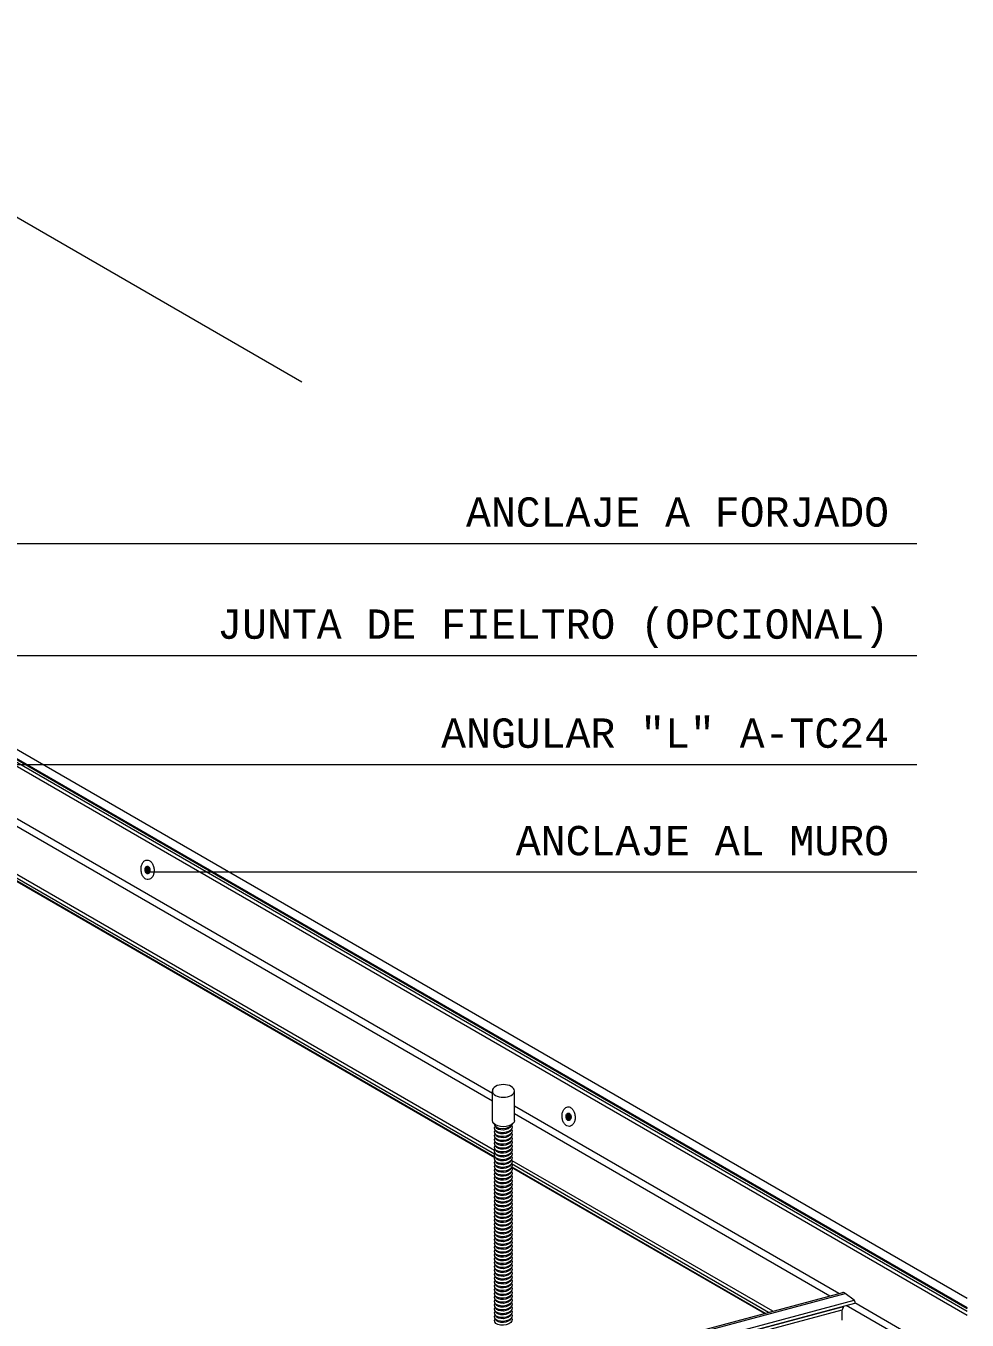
# Model space of a CAD drawing. Header units: millimetres. Extents: x 3383 to 4292, y 1469 to 1637.
# Drawn here: x 3483.9855 to 3484.1297, y 1570.09 to 1570.2882 of the extents above; entities that cross this region are included whole.
import ezdxf
from ezdxf.enums import TextEntityAlignment as Align

# ---------------------------------------------------------------- set-up
doc = ezdxf.new("R2010")
doc.units = ezdxf.units.MM
doc.header["$LTSCALE"] = 0.0035
doc.layers.get('0').update_dxf_attribs({"lineweight": 5})
doc.styles.get("Standard").update_dxf_attribs({"font": 'LUCON.TTF'})

msp = doc.modelspace()

# ---------------------------------------------------------------- hatches: boundary and pattern name
h = msp.add_hatch()
h.set_pattern_fill('ANSI31', color=256, scale=0.0002, angle=84.49735525992435, style=0)
h.set_pattern_definition([(129.4973552599243, (3483.261272627783, 1567.944296284571), (-1.929134858921929e-05, -1.59010650463806e-05), [])])
h.paths.add_polyline_path([(3484.004504935854, 1570.158973992815, 0.06745903993739719), (3484.004456435613, 1570.159198584086, 0.07981248616762271), (3484.004362021152, 1570.159368696063, 0.1071181112135189), (3484.004219743578, 1570.159486458696, 0.1398891526413049), (3484.004080028714, 1570.159514781095, 0.1626759871341965), (3484.00395463831, 1570.159474422675, 0.1071181112065903), (3484.003824145885, 1570.159326673281, 0.07981248617222948), (3484.003757296564, 1570.159143962188, 0.0674590399355481), (3484.003744265356, 1570.158914563627, 0.06745903994014521), (3484.003792765597, 1570.158689972357, 0.07981248616619933), (3484.003887180058, 1570.15851986038, 0.107118111208661), (3484.004029457632, 1570.158402097746, 0.1398891526416459), (3484.004169172496, 1570.158373775348, 0.1398891526389398), (3484.00430279344, 1570.158423452755, 0.1071181112108157), (3484.004425055325, 1570.158561883162, 0.07981248617266899), (3484.004491904646, 1570.158744594254, 0.06745903993518139)])
h = msp.add_hatch()
h.set_pattern_fill('ANSI31', color=256, scale=0.0002, angle=84.49735525992435, style=0)
h.set_pattern_definition([(129.4973552599243, (3483.325787501711, 1567.906493996529), (-1.929134858921929e-05, -1.59010650463806e-05), [])])
h.paths.add_polyline_path([(3484.069019809782, 1570.121171704774, 0.06745903993739719), (3484.068971309541, 1570.121396296044, 0.07981248616762271), (3484.06887689508, 1570.121566408021, 0.1071181112135189), (3484.068734617505, 1570.121684170655, 0.1398891526413049), (3484.068594902642, 1570.121712493054, 0.1626759871341965), (3484.068469512238, 1570.121672134634, 0.1071181112065903), (3484.068339019813, 1570.12152438524, 0.07981248617222948), (3484.068272170492, 1570.121341674147, 0.0674590399355481), (3484.068259139284, 1570.121112275586, 0.06745903994014521), (3484.068307639524, 1570.120887684316, 0.07981248616619933), (3484.068402053985, 1570.120717572339, 0.107118111208661), (3484.06854433156, 1570.120599809705, 0.1398891526416459), (3484.068684046424, 1570.120571487307, 0.1398891526389398), (3484.068817667368, 1570.120621164714, 0.1071181112108157), (3484.068939929253, 1570.12075959512, 0.07981248617266899), (3484.069006778574, 1570.120942306213, 0.06745903993518139)])

# ---------------------------------------------------------------- linework, layer by layer
at = {"extrusion": (-0.3996034330851926, 0.525790701022031, -0.7509069416281149)}
for p, q in [((3484.056965539275, 1570.120585456508, 0.02682366943115524), (3484.056965539275, 1570.125118341798, 0.02999762988123386)), ((3484.06034045972, 1570.120585456508, 0.02682366943115956), (3484.06034045972, 1570.125118341798, 0.02999762988121732))]:
    msp.add_line(p, q, dxfattribs=at)
at = {"extrusion": (-0.7071067811865477, -0.4055797876726388, 0.5792279653395691)}
for p, q in [((3484.112383987807, 1570.093034759596, 0.005486039371535299), (3484.111035287658, 1570.094083837204, 0.004574152550777854)), ((3484.11058657372, 1570.090000807023, 0.001167405464849708), (3484.11058657372, 1570.091571998638, 0.00226756567786083))]:
    msp.add_line(p, q, dxfattribs=at)
for points in [[(3484.027790994387, 1570.233680569345), (3483.933282716065, 1570.288244949275)], [(3483.914246853563, 1570.208977578759), (3484.122036251926, 1570.208977578759)], [(3484.129717431357, 1570.093291922311), (3483.933282716065, 1570.206703558063)], [(3484.129717431357, 1570.091891443158), (3483.933660066324, 1570.205085215636)], [(3483.957867733911, 1570.191813166368), (3484.122036251926, 1570.191813166368)], [(3483.977350576607, 1570.175110660098), (3484.122036251926, 1570.175110660098)], [(3484.004213663015, 1570.158646860015), (3484.122036251926, 1570.158646860015)]]:
    msp.add_lwpolyline(points)
for points, elevation in [([(3484.129717431357, 1570.09131151318), (3483.933218329814, 1570.204760322351)], 0.005471402960178596), ([(3484.129717431357, 1570.091747336745), (3483.933467564456, 1570.205052250229)], 0.005408871308773126), ([(3484.129717431357, 1570.09183037575), (3483.933640788005, 1570.205035278571)], 0.005519363629739061), ([(3484.129717431357, 1570.090717627948), (3483.933218329814, 1570.204166437119)], 0.005887245876533159), ([(3484.056965539275, 1570.124699031134), (3483.982515114812, 1570.167683003739)], 0.01174689093044134), ([(3484.056965539275, 1570.12355271629), (3483.982432655462, 1570.166584296823)], 0.01186575884987129), ([(3484.057329047464, 1570.114861136929), (3483.978527986577, 1570.160356950644)], 0.008224233731418423), ([(3484.057365140934, 1570.114938019076), (3483.978643591433, 1570.160387926872)], 0.008074993536875942), ([(3484.057313448027, 1570.115403687555), (3483.979159176246, 1570.160526077406)], 0.008012461885470943), ([(3484.057306005771, 1570.115963088511), (3483.979815871528, 1570.160702038376)], 0.008263448629938126), ([(3484.110042007525, 1570.094055317902), (3484.06034045972, 1570.122750519907)], 0.01174689093044134), ([(3484.108685902504, 1570.093691950657), (3484.06034045972, 1570.121604205063)], 0.01186575884987129), ([(3484.0992831241, 1570.091172483777), (3484.059885413013, 1570.113918762878)], 0.008012461885470943), ([(3484.098767539287, 1570.091034333242), (3484.059956569359, 1570.113441857177)], 0.008074993536875942), ([(3484.099939819382, 1570.091348444747), (3484.059981888857, 1570.114418166692)], 0.008263448629938126), ([(3484.098651934431, 1570.091003357014), (3484.059914004395, 1570.113368711349)], 0.008224233731418423), ([(3484.059947129519, 1570.080394806488), (3484.111035287658, 1570.094083837204)], 0.004574152550778649), ([(3484.060011762987, 1570.080649754281), (3484.110649801754, 1570.094218175874)], 0.004110408113063821), ([(3484.061108965381, 1570.079295658745), (3484.112383987807, 1570.093034759596)], 0.005486039371534446), ([(3484.061665854896, 1570.078976240042), (3484.112487045435, 1570.092593737005)], 0.005303042160957346), ([(3484.061699397032, 1570.078957001062), (3484.110781028084, 1570.092108384466)], 0.002880532025438115), ([(3484.123023743527, 1570.085413994283), (3484.111190017231, 1570.092246199345)], 0.01186575884987129), ([(3484.124379848547, 1570.085777361528), (3484.112519793499, 1570.092624767503)], 0.01174689093044134), ([(3484.062274877947, 1570.07862691877), (3484.11058657372, 1570.091571998638)], 0.002267565677861395)]:
    msp.add_lwpolyline(points, dxfattribs=dict(elevation=elevation))
for points in [[(3484.003136451074, 1570.158898965798, -0.06745903993413567), (3484.003170609408, 1570.159500281714, -0.07981248617497978), (3484.00334583963, 1570.159979217098, -0.1071181112083084), (3484.003687895708, 1570.160366508379, -0.1626759871318899), (3484.004016578003, 1570.160472298754, -0.1398891526406258), (3484.004382808597, 1570.160398058057, -0.1071181112083213), (3484.004755756752, 1570.160089370219, -0.07981248617496356), (3484.005003242689, 1570.159643460538, -0.06745903993420649), (3484.005130374989, 1570.159054745836, -0.06745903993417252), (3484.005096216655, 1570.158453429921, -0.07981248617499301), (3484.004920986433, 1570.157974494536, -0.1071181112083279), (3484.004600504835, 1570.157611630853, -0.139889152640649), (3484.00425024806, 1570.157481412881, -0.1398891526406441), (3484.003884017466, 1570.157555653577, -0.1071181112084029), (3484.003511069311, 1570.157864341416, -0.07981248617500881), (3484.003263583374, 1570.158310251097, -0.06745903993417839)], [(3484.003744265356, 1570.158914563627, -0.06745903993413567), (3484.003757296564, 1570.159143962188, -0.07981248617497978), (3484.003824145885, 1570.159326673281, -0.1071181112083084), (3484.00395463831, 1570.159474422675, -0.1626759871318899), (3484.004080028714, 1570.159514781095, -0.1398891526406258), (3484.004219743578, 1570.159486458696, -0.1071181112083213), (3484.004362021152, 1570.159368696063, -0.07981248617496356), (3484.004456435613, 1570.159198584086, -0.06745903993420649), (3484.004504935854, 1570.158973992815, -0.06745903993417252), (3484.004491904646, 1570.158744594254, -0.07981248617499301), (3484.004425055325, 1570.158561883162, -0.1071181112083279), (3484.00430279344, 1570.158423452755, -0.139889152640649), (3484.004169172496, 1570.158373775348, -0.1398891526406441), (3484.004029457632, 1570.158402097746, -0.1071181112084029), (3484.003887180058, 1570.15851986038, -0.07981248617500881), (3484.003792765597, 1570.158689972357, -0.06745903993417839)], [(3484.067651325001, 1570.121096677757, -0.06745903993413567), (3484.067685483336, 1570.121697993673, -0.07981248617497978), (3484.067860713558, 1570.122176929057, -0.1071181112083084), (3484.068202769636, 1570.122564220337, -0.1626759871318899), (3484.068531451931, 1570.122670010712, -0.1398891526406258), (3484.068897682525, 1570.122595770016, -0.1071181112083213), (3484.06927063068, 1570.122287082178, -0.07981248617496356), (3484.069518116617, 1570.121841172497, -0.06745903993420649), (3484.069645248917, 1570.121252457795, -0.06745903993417252), (3484.069611090582, 1570.120651141879, -0.07981248617499301), (3484.06943586036, 1570.120172206495, -0.1071181112083279), (3484.069115378762, 1570.119809342812, -0.139889152640649), (3484.068765121987, 1570.11967912484, -0.1398891526406441), (3484.068398891393, 1570.119753365536, -0.1071181112084029), (3484.068025943239, 1570.120062053374, -0.07981248617500881), (3484.067778457302, 1570.120507963055, -0.06745903993417839)], [(3484.068259139284, 1570.121112275586, -0.06745903993413567), (3484.068272170492, 1570.121341674147, -0.07981248617497978), (3484.068339019813, 1570.12152438524, -0.1071181112083084), (3484.068469512238, 1570.121672134634, -0.1626759871318899), (3484.068594902642, 1570.121712493054, -0.1398891526406258), (3484.068734617505, 1570.121684170655, -0.1071181112083213), (3484.06887689508, 1570.121566408021, -0.07981248617496356), (3484.068971309541, 1570.121396296044, -0.06745903993420649), (3484.069019809782, 1570.121171704774, -0.06745903993417252), (3484.069006778574, 1570.120942306213, -0.07981248617499301), (3484.068939929253, 1570.12075959512, -0.1071181112083279), (3484.068817667368, 1570.120621164714, -0.139889152640649), (3484.068684046424, 1570.120571487307, -0.1398891526406441), (3484.06854433156, 1570.120599809705, -0.1071181112084029), (3484.068402053985, 1570.120717572339, -0.07981248617500881), (3484.068307639524, 1570.120887684316, -0.06745903993417839)]]:
    msp.add_lwpolyline(points, format="xyb", close=True)
at = {"extrusion": (1.554312234475219e-15, 0.8191520442889884, -0.573576436351051)}
msp.add_circle((-3484.058652999493, 900.6249580549534, 1286.144452804886), 0.0016875, dxfattribs=at)
msp.add_arc((-3484.058652999493, 900.6085695599131, 1286.15041074744), 0.0016875, 179.6065985154081, 0.393401485051873, dxfattribs=at)
at = {"extrusion": (-0.07139380484326781, 0.816034923451705, -0.573576436351051)}
for centre, radius, start, end in [((-3607.645688704763, 723.0121324837389, 1032.514378642228), 0.001361557005219003, 160.7468595815171, 24.998689855489), ((-3607.645740109221, 723.0124694918048, 1032.514859939626), 0.001361557005219003, 194.262747512638, 4.439037305930195), ((-3607.64571440745, 723.0121318461082, 1032.514737731597), 0.001161557005219004, 194.5751318585535, 351.170417574548), ((-3607.645637300306, 723.0117954756727, 1032.51389734483), 0.001361557005219003, 160.7468595815171, 24.998689855489), ((-3607.645585895848, 723.0114584676066, 1032.513416047432), 0.001361557005219003, 160.7468595815171, 24.998689855489), ((-3607.64553449139, 723.0111214595403, 1032.512934750034), 0.001361557005219003, 160.7468595815171, 24.998689855489), ((-3607.645483086935, 723.0107844514744, 1032.512453452636), 0.001361557005219003, 160.7468595815171, 24.998689855489), ((-3607.645663002994, 723.0117948380417, 1032.514256434199), 0.001161557005219004, 194.5751318585535, 351.170417574548), ((-3607.645611598536, 723.0114578299758, 1032.5137751368), 0.001161557005219004, 194.5751318585535, 351.170417574548), ((-3607.64556019408, 723.0111208219101, 1032.513293839403), 0.001161557005219004, 194.5751318585535, 351.170417574548), ((-3607.645431682477, 723.0104474434086, 1032.511972155238), 0.001361557005219003, 160.7468595815171, 24.998689855489), ((-3607.645380278022, 723.0101104353421, 1032.511490857841), 0.001361557005219003, 160.7468595815171, 24.998689855489), ((-3607.645328873563, 723.0097734272762, 1032.511009560443), 0.001361557005219003, 160.7468595815171, 24.998689855489), ((-3607.645508789622, 723.0107838138435, 1032.512812542005), 0.001161557005219004, 194.5751318585535, 351.170417574548), ((-3607.645457385166, 723.0104468057779, 1032.512331244607), 0.001161557005219004, 194.5751318585535, 351.170417574548), ((-3607.645405980708, 723.0101097977115, 1032.511849947209), 0.001161557005219004, 194.5751318585535, 351.170417574548), ((-3607.645354576251, 723.009772789645, 1032.511368649811), 0.001161557005219004, 194.5751318585535, 351.170417574548), ((-3607.645277469107, 723.00943641921, 1032.510528263045), 0.001361557005219003, 160.7468595815171, 24.998689855489), ((-3607.64522606465, 723.009099411144, 1032.510046965647), 0.001361557005219003, 160.7468595815171, 24.998689855489), ((-3607.645174660193, 723.0087624030775, 1032.509565668249), 0.001361557005219003, 160.7468595815171, 24.998689855489), ((-3607.645303171792, 723.0094357815793, 1032.510887352414), 0.001161557005219004, 194.5751318585535, 351.170417574548), ((-3607.645251767336, 723.0090987735133, 1032.510406055016), 0.001161557005219004, 194.5751318585535, 351.170417574548), ((-3607.64520036288, 723.008761765447, 1032.509924757618), 0.001161557005219004, 194.5751318585535, 351.170417574548), ((-3607.645123255736, 723.0084253950118, 1032.509084370851), 0.001361557005219003, 160.7468595815171, 24.998689855489), ((-3607.645071851278, 723.0080883869459, 1032.508603073454), 0.001361557005219003, 160.7468595815171, 24.998689855489), ((-3607.645020446821, 723.0077513788794, 1032.508121776056), 0.001361557005219003, 160.7468595815171, 24.998689855489), ((-3607.644969042364, 723.0074143708134, 1032.507640478658), 0.001361557005219003, 160.7468595815171, 24.998689855489), ((-3607.645148958422, 723.0084247573808, 1032.50944346022), 0.001161557005219004, 194.5751318585535, 351.170417574548), ((-3607.645097553966, 723.008087749315, 1032.508962162823), 0.001161557005219004, 194.5751318585535, 351.170417574548), ((-3607.645046149507, 723.0077507412486, 1032.508480865424), 0.001161557005219004, 194.5751318585535, 351.170417574548), ((-3607.644994745051, 723.0074137331824, 1032.507999568027), 0.001161557005219004, 194.5751318585535, 351.170417574548), ((-3607.644917637906, 723.0070773627472, 1032.50715918126), 0.001361557005219003, 160.7468595815171, 24.998689855489), ((-3607.64486623345, 723.0067403546813, 1032.506677883862), 0.001361557005219003, 160.7468595815171, 24.998689855489), ((-3607.644814828992, 723.0064033466149, 1032.506196586465), 0.001361557005219003, 160.7468595815171, 24.998689855489), ((-3607.644943340595, 723.0070767251166, 1032.507518270629), 0.001161557005219004, 194.5751318585535, 351.170417574548), ((-3607.644891936138, 723.0067397170506, 1032.507036973231), 0.001161557005219004, 194.5751318585535, 351.170417574548), ((-3607.644840531681, 723.0064027089845, 1032.506555675833), 0.001161557005219004, 194.5751318585535, 351.170417574548), ((-3607.644763424536, 723.0060663385491, 1032.505715289066), 0.001361557005219003, 160.7468595815171, 24.998689855489), ((-3607.644712020078, 723.0057293304832, 1032.505233991669), 0.001361557005219003, 160.7468595815171, 24.998689855489), ((-3607.644660615621, 723.0053923224166, 1032.504752694271), 0.001361557005219003, 160.7468595815171, 24.998689855489), ((-3607.644789127222, 723.0060657009178, 1032.506074378435), 0.001161557005219004, 194.5751318585535, 351.170417574548), ((-3607.644737722766, 723.0057286928524, 1032.505593081038), 0.001161557005219004, 194.5751318585535, 351.170417574548), ((-3607.644686318309, 723.005391684786, 1032.505111783639), 0.001161557005219004, 194.5751318585535, 351.170417574548), ((-3607.644609211166, 723.0050553143506, 1032.504271396873), 0.001361557005219003, 160.7468595815171, 24.998689855489), ((-3607.644557806707, 723.0047183062851, 1032.503790099476), 0.001361557005219003, 160.7468595815171, 24.998689855489), ((-3607.644506402252, 723.0043812982185, 1032.503308802077), 0.001361557005219003, 160.7468595815171, 24.998689855489), ((-3607.644454997793, 723.0040442901526, 1032.50282750468), 0.001361557005219003, 160.7468595815171, 24.998689855489), ((-3607.644634913853, 723.00505467672, 1032.504630486242), 0.001161557005219004, 194.5751318585535, 351.170417574548), ((-3607.644583509395, 723.0047176686537, 1032.504149188843), 0.001161557005219004, 194.5751318585535, 351.170417574548), ((-3607.644532104937, 723.0043806605878, 1032.503667891446), 0.001161557005219004, 194.5751318585535, 351.170417574548), ((-3607.644480700479, 723.0040436525218, 1032.503186594048), 0.001161557005219004, 194.5751318585535, 351.170417574548), ((-3607.644403593337, 723.0037072820866, 1032.502346207282), 0.001361557005219003, 160.7468595815171, 24.998689855489), ((-3607.644352188879, 723.0033702740201, 1032.501864909883), 0.001361557005219003, 160.7468595815171, 24.998689855489), ((-3607.644300784422, 723.0030332659541, 1032.501383612486), 0.001361557005219003, 160.7468595815171, 24.998689855489), ((-3607.644429296023, 723.0037066444553, 1032.50270529665), 0.001161557005219004, 194.5751318585535, 351.170417574548), ((-3607.644377891566, 723.0033696363896, 1032.502223999253), 0.001161557005219004, 194.5751318585535, 351.170417574548), ((-3607.64432648711, 723.0030326283232, 1032.501742701855), 0.001161557005219004, 194.5751318585535, 351.170417574548), ((-3607.644249379965, 723.002696257888, 1032.500902315087), 0.001361557005219003, 160.7468595815171, 24.998689855489), ((-3607.644197975507, 723.0023592498219, 1032.500421017691), 0.001361557005219003, 160.7468595815171, 24.998689855489), ((-3607.64414657105, 723.0020222417555, 1032.499939720292), 0.001361557005219003, 160.7468595815171, 24.998689855489), ((-3607.644095166592, 723.00168523369, 1032.499458422895), 0.001361557005219003, 160.7468595815171, 24.998689855489), ((-3607.644275082652, 723.0026956202572, 1032.501261404456), 0.001161557005219004, 194.5751318585535, 351.170417574548), ((-3607.644223678195, 723.0023586121911, 1032.500780107059), 0.001161557005219004, 194.5751318585535, 351.170417574548), ((-3607.644172273738, 723.0020216041249, 1032.500298809661), 0.001161557005219004, 194.5751318585535, 351.170417574548), ((-3607.644043762137, 723.001348225624, 1032.498977125497), 0.001361557005219003, 160.7468595815171, 24.998689855489), ((-3607.64399235768, 723.0010112175579, 1032.498495828099), 0.001361557005219003, 160.7468595815171, 24.998689855489), ((-3607.643940953224, 723.0006742094912, 1032.498014530701), 0.001361557005219003, 160.7468595815171, 24.998689855489), ((-3607.644120869282, 723.001684596059, 1032.499817512263), 0.001161557005219004, 194.5751318585535, 351.170417574548), ((-3607.644069464824, 723.0013475879929, 1032.499336214865), 0.001161557005219004, 194.5751318585535, 351.170417574548), ((-3607.644018060367, 723.0010105799266, 1032.498854917467), 0.001161557005219004, 194.5751318585535, 351.170417574548), ((-3607.643966655911, 723.0006735718606, 1032.498373620069), 0.001161557005219004, 194.5751318585535, 351.170417574548), ((-3607.643889548765, 723.0003372014252, 1032.497533233303), 0.001361557005219003, 160.7468595815171, 24.998689855489), ((-3607.643838144308, 723.000000193359, 1032.497051935905), 0.001361557005219003, 160.7468595815171, 24.998689855489), ((-3607.643786739851, 722.9996631852933, 1032.496570638508), 0.001361557005219003, 160.7468595815171, 24.998689855489), ((-3607.643915251452, 723.0003365637948, 1032.497892322672), 0.001161557005219004, 194.5751318585535, 351.170417574548), ((-3607.643863846997, 722.9999995557288, 1032.497411025274), 0.001161557005219004, 194.5751318585535, 351.170417574548), ((-3607.643812442538, 722.9996625476623, 1032.496929727876), 0.001161557005219004, 194.5751318585535, 351.170417574548), ((-3607.643735335395, 722.9993261772272, 1032.496089341109), 0.001361557005219003, 160.7468595815171, 24.998689855489), ((-3607.643683930938, 722.998989169161, 1032.495608043711), 0.001361557005219003, 160.7468595815171, 24.998689855489), ((-3607.64363252648, 722.998652161095, 1032.495126746313), 0.001361557005219003, 160.7468595815171, 24.998689855489), ((-3607.643581122023, 722.9983151530287, 1032.494645448916), 0.001361557005219003, 160.7468595815171, 24.998689855489), ((-3607.643761038082, 722.999325539596, 1032.496448430478), 0.001161557005219004, 194.5751318585535, 351.170417574548), ((-3607.643709633625, 722.9989885315304, 1032.49596713308), 0.001161557005219004, 194.5751318585535, 351.170417574548), ((-3607.643658229167, 722.9986515234641, 1032.495485835683), 0.001161557005219004, 194.5751318585535, 351.170417574548), ((-3607.643529717565, 722.9979781449624, 1032.494164151518), 0.001361557005219003, 160.7468595815171, 24.998689855489), ((-3607.643478313109, 722.9976411368965, 1032.49368285412), 0.001361557005219003, 160.7468595815171, 24.998689855489), ((-3607.643426908652, 722.9973041288306, 1032.493201556722), 0.001361557005219003, 160.7468595815171, 24.998689855489), ((-3607.64360682471, 722.998314515398, 1032.495004538285), 0.001161557005219004, 194.5751318585535, 351.170417574548), ((-3607.643555420253, 722.9979775073317, 1032.494523240887), 0.001161557005219004, 194.5751318585535, 351.170417574548), ((-3607.643504015796, 722.997640499266, 1032.494041943489), 0.001161557005219004, 194.5751318585535, 351.170417574548), ((-3607.643452611339, 722.9973034911997, 1032.493560646091), 0.001161557005219004, 194.5751318585535, 351.170417574548), ((-3607.643375504195, 722.9969671207645, 1032.492720259325), 0.001361557005219003, 160.7468595815171, 24.998689855489), ((-3607.643324099736, 722.9966301126985, 1032.492238961927), 0.001361557005219003, 160.7468595815171, 24.998689855489), ((-3607.64327269528, 722.9962931046322, 1032.491757664528), 0.001361557005219003, 160.7468595815171, 24.998689855489), ((-3607.643401206883, 722.9969664831335, 1032.493079348693), 0.001161557005219004, 194.5751318585535, 351.170417574548), ((-3607.643349802425, 722.9966294750675, 1032.492598051295), 0.001161557005219004, 194.5751318585535, 351.170417574548), ((-3607.643298397968, 722.9962924670016, 1032.492116753898), 0.001161557005219004, 194.5751318585535, 351.170417574548), ((-3607.643221290823, 722.9959560965663, 1032.491276367131), 0.001361557005219003, 160.7468595815171, 24.998689855489), ((-3607.643169886368, 722.9956190884998, 1032.490795069733), 0.001361557005219003, 160.7468595815171, 24.998689855489), ((-3607.643118481909, 722.995282080434, 1032.490313772335), 0.001361557005219003, 160.7468595815171, 24.998689855489), ((-3607.643246993511, 722.9959554589353, 1032.4916354565), 0.001161557005219004, 194.5751318585535, 351.170417574548), ((-3607.643195589055, 722.9956184508691, 1032.491154159102), 0.001161557005219004, 194.5751318585535, 351.170417574548), ((-3607.643144184598, 722.9952814428029, 1032.490672861704), 0.001161557005219004, 194.5751318585535, 351.170417574548)]:
    msp.add_arc(centre, radius, start, end, dxfattribs=at)
at = {"extrusion": (-0.7071067811865477, -0.4055797876726388, 0.5792279653395691)}
for centre, radius, start, end in [((371.5333461522719, 2203.064391625135, -3100.434315130472), 0.0007749999999990214, 125.2808856185864, 175.2808855927618), ((371.5352059529428, 2203.062549970544, -3100.434315130472), 0.0005000000000013513, 186.9381363457167, 225.280885609183), ((371.5339402895654, 2203.062395953609, -3100.434315130472), 0.0007749999999990899, 6.938136345639795, 47.789307436174), ((371.5346384069496, 2203.065918442524, -3100.434315130472), 0.0002750000000006026, 342.5525855673694, 125.2808856185458)]:
    msp.add_arc(centre, radius, start, end, dxfattribs=at)

# ---------------------------------------------------------------- texts
for s, p in [('ANCLAJE A FORJADO', (3484.117750858263, 1570.211529773712)), ('JUNTA DE FIELTRO (OPCIONAL)', (3484.117750858263, 1570.194365361321)), ('ANGULAR "L" A-TC24', (3484.117750858263, 1570.177662855051)), ('ANCLAJE AL MURO', (3484.117750858263, 1570.161199054968))]:
    msp.add_text(s, height=0.004500000000000001).set_placement(p, align=Align.RIGHT)

doc.saveas('drawing.dxf')
